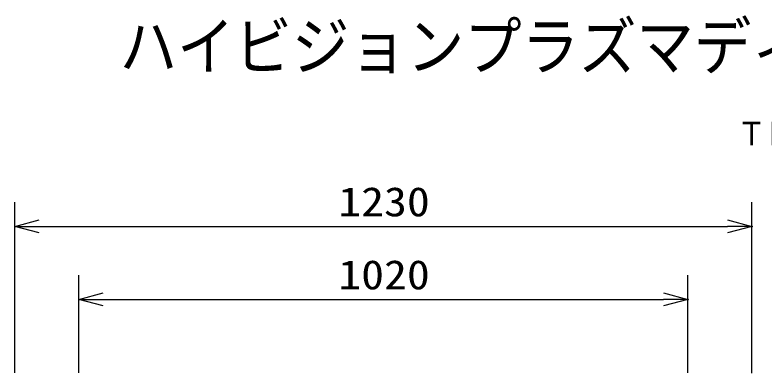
# Model space of a CAD drawing. Units: millimetres, scale not verified. Extents: x -63 to 63, y -57 to 57.
# Drawn here: x -44.1 to 17.5, y 28 to 57.4 of the extents above; entities that cross this region are included whole.
import ezdxf
from ezdxf.enums import TextEntityAlignment as Align

# ---------------------------------------------------------------- set-up
doc = ezdxf.new("R2010")
doc.units = ezdxf.units.MM
doc.header["$LTSCALE"] = 0.190236
doc.header["$PDMODE"] = 32
doc.header["$PDSIZE"] = 0.0951
for name, color, linetype in [('0-0_TOUROKU', 1, 'Continuous'), ('0-1_MOJI1', 2, 'Continuous'), ('0-4_SUNPO', 3, 'Continuous'), ('0-5_DEFPOINTS', 7, 'Continuous')]:
    doc.layers.add(name, color=color, linetype=linetype)
doc.styles.add('ＭＳ ゴシック', font='')
doc.styles.get('ＭＳ ゴシック').set_extended_font_data('MS Gothic')

# ---------------------------------------------------------------- blocks, each defined once
blk = doc.blocks.new('_OPEN30')
at = {"layer": '0-5_DEFPOINTS'}
blk.add_line((0, 0), (-1, 0), dxfattribs=at)
blk.add_lwpolyline([(-1, 0.26795), (0, 0), (-1, -0.26795)], dxfattribs=at)

msp = doc.modelspace()

# ---------------------------------------------------------------- linework, layer by layer
at = {"layer": '0-4_SUNPO'}
for p, q in [((-44.1089, 27.9974), (-44.1089, 42.0286)), ((16.4936, 27.9847), (16.4936, 42.0286)), ((-42.1089, 40.0286), (14.4936, 40.0286)), ((-38.8577, 28.0084), (-38.8577, 36.0286)), ((11.2424, 28.0084), (11.2424, 36.0286)), ((-36.8577, 34.0286), (9.2424, 34.0286))]:
    msp.add_line(p, q, dxfattribs=at)
at = {"layer": '0-5_DEFPOINTS'}
for p in [(16.4936, 40.0286), (11.2424, 34.0286)]:
    msp.add_point(p, dxfattribs=at)

# ---------------------------------------------------------------- block references
at = {"layer": '0-4_SUNPO', "xscale": 2, "yscale": 2, "rotation": 180}
for p in [(-44.1089, 40.0286), (-38.8577, 34.0286)]:
    msp.add_blockref('_OPEN30', p, dxfattribs=at)
at = {"layer": '0-4_SUNPO', "xscale": 2, "yscale": 2}
for p in [(16.4936, 40.0286), (11.2424, 34.0286)]:
    msp.add_blockref('_OPEN30', p, dxfattribs=at)

# ---------------------------------------------------------------- texts
at = {"layer": '0-0_TOUROKU', "style": 'ＭＳ ゴシック', "width": 0.9}
msp.add_text('ＴＨ４２ＰＨ１１ＫＲ＋ＴＹＳＰ４２Ｐ８Ｋ', height=1.925, dxfattribs=at).set_placement((15.3, 46.13), align=Align.BOTTOM_LEFT)
at = {"layer": '0-1_MOJI1', "style": 'ＭＳ ゴシック', "width": 0.9}
msp.add_text('ハイビジョンプラズマディスプレイ（ＳＰ付）', height=3.848, dxfattribs=at).set_placement((-35.5001, 51.7599), align=Align.BOTTOM_LEFT)
at = {"layer": '0-4_SUNPO', "style": 'ＭＳ ゴシック', "width": 1.15}
for s, p in [('1230', (-17.515, 40.1381)), ('1020', (-17.515, 34.1381))]:
    msp.add_text(s, height=2.406, dxfattribs=at).set_placement(p, align=Align.BOTTOM_LEFT)

doc.saveas('drawing.dxf')
